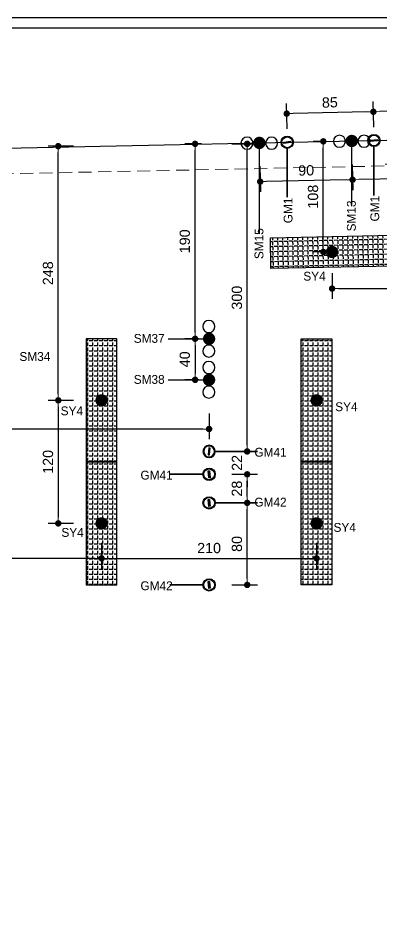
# Model space of a CAD drawing. Header units: centimetres. Extents: x 5488 to 20269, y -31398 to -19684.
# Drawn here: x 17892 to 18247, y -22799 to -21925 of the extents above; entities that cross this region are included whole.
import ezdxf
from ezdxf.enums import TextEntityAlignment as Align

# ---------------------------------------------------------------- set-up
doc = ezdxf.new("R2010")
doc.units = ezdxf.units.CM
doc.header["$PDMODE"] = 1
doc.linetypes.add('DASHDOT', pattern=[25.4, 12.7, -6.35, 0, -6.35])
doc.linetypes.add('HIDDEN', pattern=[9.525, 6.35, -3.175])
for name, color, linetype, lineweight in [('ELK', 1, 'Continuous', 35), ('GAZ', 200, 'Continuous', 25), ('xxx_Auto_Duvar_Duvar Plan Kesit', 7, 'Continuous', 30), ('xxx_Auto_Tefris_Silik', 252, 'Continuous', 13)]:
    doc.layers.add(name, color=color, linetype=linetype, lineweight=lineweight)
for name, color, linetype in [('S2000-002 Çizgi', 7, 'Continuous'), ('S2000-019 Su Tes İşaretler', 5, 'Continuous'), ('S2000-024 Gaz Tes İşaretler', 3, 'Continuous'), ('SIH', 4, 'Continuous'), ('SU', 152, 'Continuous'), ('wall', 4, 'Continuous')]:
    doc.layers.add(name, color=color, linetype=linetype)
doc.styles.add('AUTOBAN', font='')
doc.styles.add('TAKSİM', font='GOTHIC.TTF', dxfattribs={"height": 20})
doc.styles.get('AUTOBAN').set_extended_font_data('Helvetica Normal Tr')
doc.dimstyles.new('AUTO_DIM_1-50', dxfattribs={"dimtxt": 10, "dimasz": 6.25, "dimexe": 10, "dimexo": 10, "dimgap": 5, "dimtad": 1, "dimdec": 0, "dimzin": 0, "dimdsep": 46, "dimtxsty": 'AUTOBAN', "dimblk": 'DOT', "dimcen": 5, "dimclrd": 256, "dimclre": 256, "dimclrt": 256, "dimadec": 0, "dimazin": 0, "dimtfac": 1, "dimtdec": 0, "dimtix": 1, "dimtofl": 0, "dimtmove": 1, "dimatfit": 3, "dimfxl": 15, "dimfxlon": 1, "dimtolj": 1, "dimtzin": 0, "dimlwd": -1, "dimlwe": -1, "dimarcsym": 0})
pattern_1 = [(90, (642.0546, 75.2187), (-4.8895, -3e-13), [3.556, -1.3335]), (180, (642.0546, 75.2187), (3e-13, -4.8895), [3.556, -1.3335])]
pattern_2 = [(90, (642.0546, -44.7813), (-4.8895, -3e-13), [3.556, -1.3335]), (180, (642.0546, -44.7813), (3e-13, -4.8895), [3.556, -1.3335])]

# ---------------------------------------------------------------- blocks, each defined once
blk = doc.blocks.new('A$C7E7D3E18')
at = {"layer": 'SIH', "linetype": 'Continuous', "const_width": 6}
blk.add_lwpolyline([(3, 6, 1), (9, 6, 1)], format="xyb", close=True, dxfattribs=at)
blk = doc.blocks.new('A$C6E87713E')
at = {"layer": 'S2000-019 Su Tes İşaretler'}
for centre in [(5.89, 6.3), (29.89, 6.3)]:
    blk.add_circle(centre, 5.89, dxfattribs=at)
blk.add_blockref('A$C7E7D3E18', (11.95, 0))
blk = doc.blocks.new('A$C965171db')
at = {"layer": 'GAZ'}
blk.add_hatch(color=256, dxfattribs=at).paths.add_polyline_path([(2.56, 6.25), (2.72, 4.95), (9.44, 5.75), (9.28, 7.05)])
at = {"layer": 'S2000-024 Gaz Tes İşaretler'}
h = blk.add_hatch(color=256, dxfattribs=at)
h.paths.add_polyline_path([(11.96, 6.71, 1), (0.04, 5.29, 1)])
h.paths.add_polyline_path([(11.21, 6.62, 1), (0.79, 5.38, 1)], flags=16)
at = {"layer": 'GAZ'}
for p, q in [((2.56, 6.25), (9.28, 7.05)), ((2.72, 4.95), (2.56, 6.25)), ((9.44, 5.75), (2.72, 4.95)), ((9.28, 7.05), (9.44, 5.75))]:
    blk.add_line(p, q, dxfattribs=at)
at = {"layer": 'S2000-024 Gaz Tes İşaretler'}
for radius in [6, 5.25]:
    blk.add_circle((6, 6), radius, dxfattribs=at)
blk = doc.blocks.new('_DOT')
at = {"color": 0, "linetype": 'ByBlock', "lineweight": 0}
blk.add_line((-0.5, 0), (-1, 0), dxfattribs=at)
at = {"linetype": 'ByBlock', "lineweight": 0, "const_width": 0.5}
blk.add_lwpolyline([(-0.25, 0, 1), (0.25, 0, 1)], format="xyb", close=True, dxfattribs=at)
blk = doc.blocks.new('*D266')
at = {"transparency": 16777216}
for p, q in [((18218.91, -22068.27), (18219.43, -22093.26)), ((18297.02, -22066.64), (18297.54, -22091.64)), ((18291.08, -22081.77), (18225.47, -22083.13))]:
    blk.add_line(p, q, dxfattribs=at)
at = {"layer": 'Defpoints', "color": 0, "transparency": 16777216}
for p in [(18296.54, -22043.82), (18218.44, -22045.44), (18219.22, -22083.26)]:
    blk.add_point(p, dxfattribs=at)
at = {"transparency": 16777216, "xscale": 6.25, "yscale": 6.25, "zscale": 6.25}
for p, rotation in [((18297.33, -22081.64), 1.189272323718811), ((18219.22, -22083.26), 181.1892723237188)]:
    blk.add_blockref('_DOT', p, dxfattribs=dict(at, rotation=rotation))
at = {"transparency": 16777216, "insert": (18258.07, -22072.45), "char_height": 10, "attachment_point": 5, "rotation": 1.18927, "style": 'AUTOBAN'}
blk.add_mtext('\\A1;78', dxfattribs=at)
blk = doc.blocks.new('*D267')
at = {"transparency": 16777216}
for p, q in [((18128.71, -22070.14), (18129.22, -22095.13)), ((18218.91, -22068.27), (18219.43, -22093.26)), ((18212.97, -22083.39), (18135.27, -22085.01))]:
    blk.add_line(p, q, dxfattribs=at)
at = {"layer": 'Defpoints', "color": 0, "transparency": 16777216}
for p in [(18128.23, -22047.32), (18218.44, -22045.44), (18129.02, -22085.13)]:
    blk.add_point(p, dxfattribs=at)
at = {"transparency": 16777216, "xscale": 6.25, "yscale": 6.25, "zscale": 6.25}
for p, rotation in [((18129.02, -22085.13), 181.1892723237188), ((18219.22, -22083.26), 1.189272323718811)]:
    blk.add_blockref('_DOT', p, dxfattribs=dict(at, rotation=rotation))
at = {"transparency": 16777216, "insert": (18173.91, -22074.2), "char_height": 10, "attachment_point": 5, "rotation": 1.18927, "style": 'AUTOBAN'}
blk.add_mtext('\\A1;90', dxfattribs=at)
blk = doc.blocks.new('*D268')
at = {"transparency": 16777216}
for p, q in [((18563.23, -22025.29), (18562.71, -22000.3)), ((18239.86, -22032), (18239.34, -22007.01)), ((18556.67, -22010.42), (18245.79, -22016.88))]:
    blk.add_line(p, q, dxfattribs=at)
at = {"layer": 'Defpoints', "color": 0, "transparency": 16777216}
for p in [(18239.55, -22017.01), (18563.5, -22038.28), (18240.13, -22044.99)]:
    blk.add_point(p, dxfattribs=at)
at = {"transparency": 16777216, "xscale": 6.25, "yscale": 6.25, "zscale": 6.25}
for p, rotation in [((18562.92, -22010.29), 1.189272323718331), ((18239.55, -22017.01), 181.1892723237183)]:
    blk.add_blockref('_DOT', p, dxfattribs=dict(at, rotation=rotation))
at = {"transparency": 16777216, "insert": (18401.03, -22003.65), "char_height": 10, "attachment_point": 5, "rotation": 1.18927, "style": 'AUTOBAN'}
blk.add_mtext('\\A1;323', dxfattribs=at)
blk = doc.blocks.new('*D269')
at = {"transparency": 16777216}
for p, q in [((18155.24, -22033.76), (18154.72, -22008.76)), ((18239.86, -22032), (18239.34, -22007.01)), ((18233.3, -22017.14), (18161.18, -22018.63))]:
    blk.add_line(p, q, dxfattribs=at)
at = {"layer": 'Defpoints', "color": 0, "transparency": 16777216}
for p in [(18154.93, -22018.76), (18155.52, -22047.4), (18240.13, -22044.99)]:
    blk.add_point(p, dxfattribs=at)
at = {"transparency": 16777216, "xscale": 6.25, "yscale": 6.25, "zscale": 6.25}
for p, rotation in [((18154.93, -22018.76), 181.1892723237183), ((18239.55, -22017.01), 1.189272323718331)]:
    blk.add_blockref('_DOT', p, dxfattribs=dict(at, rotation=rotation))
at = {"transparency": 16777216, "insert": (18197.03, -22007.89), "char_height": 10, "attachment_point": 5, "rotation": 1.18927, "style": 'AUTOBAN'}
blk.add_mtext('\\A1;85', dxfattribs=at)
blk = doc.blocks.new('*D274')
at = {"transparency": 16777216}
for p, q in [((17946.86, -22050.52), (17921.86, -22050.52)), ((17931.86, -22292.09), (17931.86, -22056.77)), ((17946.86, -22298.34), (17921.86, -22298.34))]:
    blk.add_line(p, q, dxfattribs=at)
at = {"layer": 'Defpoints', "color": 0, "transparency": 16777216}
for p in [(17931.86, -22050.52), (17974.12, -22050.52), (17974.12, -22298.34)]:
    blk.add_point(p, dxfattribs=at)
at = {"transparency": 16777216, "xscale": 6.25, "yscale": 6.25, "zscale": 6.25}
for p, rotation in [((17931.86, -22050.52), 90), ((17931.86, -22298.34), 270)]:
    blk.add_blockref('_DOT', p, dxfattribs=dict(at, rotation=rotation))
at = {"transparency": 16777216, "insert": (17921.86, -22174.43), "char_height": 10, "attachment_point": 5, "rotation": 90, "style": 'AUTOBAN'}
blk.add_mtext('\\A1;248', dxfattribs=at)
blk = doc.blocks.new('*D275')
at = {"transparency": 16777216}
for p, q in [((17946.86, -22298.34), (17921.86, -22298.34)), ((17931.86, -22304.59), (17931.86, -22412.09)), ((17946.86, -22418.34), (17921.86, -22418.34))]:
    blk.add_line(p, q, dxfattribs=at)
at = {"layer": 'Defpoints', "color": 0, "transparency": 16777216}
for p in [(17974.12, -22298.34), (17931.86, -22418.34), (17974.12, -22418.34)]:
    blk.add_point(p, dxfattribs=at)
at = {"transparency": 16777216, "xscale": 6.25, "yscale": 6.25, "zscale": 6.25}
for p, rotation in [((17931.86, -22298.34), 90), ((17931.86, -22418.34), 270)]:
    blk.add_blockref('_DOT', p, dxfattribs=dict(at, rotation=rotation))
at = {"transparency": 16777216, "insert": (17921.86, -22358.34), "char_height": 10, "attachment_point": 5, "rotation": 90, "style": 'AUTOBAN'}
blk.add_mtext('\\A1;120', dxfattribs=at)
blk = doc.blocks.new('*D276')
at = {"transparency": 16777216}
for p, q in [((17974.12, -22437.4), (17974.12, -22462.4)), ((18184.12, -22437.4), (18184.12, -22462.4)), ((17980.37, -22452.4), (18177.87, -22452.4))]:
    blk.add_line(p, q, dxfattribs=at)
at = {"layer": 'Defpoints', "color": 0, "transparency": 16777216}
for p in [(17974.12, -22418.34), (18184.12, -22418.34), (18184.12, -22452.4)]:
    blk.add_point(p, dxfattribs=at)
at = {"transparency": 16777216, "xscale": 6.25, "yscale": 6.25, "zscale": 6.25, "rotation": 180}
blk.add_blockref('_DOT', (17974.12, -22452.4), dxfattribs=at)
at = {"transparency": 16777216, "xscale": 6.25, "yscale": 6.25, "zscale": 6.25}
blk.add_blockref('_DOT', (18184.12, -22452.4), dxfattribs=at)
at = {"transparency": 16777216, "insert": (18079.12, -22442.4), "char_height": 10, "attachment_point": 5, "style": 'AUTOBAN'}
blk.add_mtext('\\A1;210', dxfattribs=at)
blk = doc.blocks.new('*D282')
at = {"transparency": 16777216}
for p, q in [((17593.87, -22437.4), (17593.87, -22462.4)), ((17974.12, -22437.4), (17974.12, -22462.4)), ((17967.87, -22452.4), (17600.12, -22452.4))]:
    blk.add_line(p, q, dxfattribs=at)
at = {"layer": 'Defpoints', "color": 0, "transparency": 16777216}
for p in [(17593.87, -22418.34), (17974.12, -22418.34), (17593.87, -22452.4)]:
    blk.add_point(p, dxfattribs=at)
at = {"transparency": 16777216, "xscale": 6.25, "yscale": 6.25, "zscale": 6.25, "rotation": 180}
blk.add_blockref('_DOT', (17593.87, -22452.4), dxfattribs=at)
at = {"transparency": 16777216, "xscale": 6.25, "yscale": 6.25, "zscale": 6.25}
blk.add_blockref('_DOT', (17974.12, -22452.4), dxfattribs=at)
at = {"transparency": 16777216, "insert": (17783.99, -22442.4), "char_height": 10, "attachment_point": 5, "style": 'AUTOBAN'}
blk.add_mtext('\\A1;380', dxfattribs=at)
blk = doc.blocks.new('*D283')
at = {"transparency": 16777216}
for p, q in [((18190.66, -22045.82), (18180.66, -22045.82)), ((18190.66, -22147.43), (18190.66, -22052.07)), ((18190.66, -22153.68), (18180.66, -22153.68))]:
    blk.add_line(p, q, dxfattribs=at)
at = {"layer": 'Defpoints', "color": 0, "transparency": 16777216}
for p in [(18190.66, -22045.82), (18200.49, -22045.82), (18199.23, -22153.68)]:
    blk.add_point(p, dxfattribs=at)
at = {"transparency": 16777216, "xscale": 6.25, "yscale": 6.25, "zscale": 6.25}
for p, rotation in [((18190.66, -22045.82), 90), ((18190.66, -22153.68), 270)]:
    blk.add_blockref('_DOT', p, dxfattribs=dict(at, rotation=rotation))
at = {"transparency": 16777216, "insert": (18180.66, -22099.75), "char_height": 10, "attachment_point": 5, "rotation": 90, "style": 'AUTOBAN'}
blk.add_mtext('\\A1;108', dxfattribs=at)
blk = doc.blocks.new('*D284')
at = {"transparency": 16777216}
for p, q in [((18199.23, -22174.38), (18199.23, -22199.38)), ((18563.23, -22174.38), (18563.23, -22199.38)), ((18205.48, -22189.38), (18556.98, -22189.38))]:
    blk.add_line(p, q, dxfattribs=at)
at = {"layer": 'Defpoints', "color": 0, "transparency": 16777216}
for p in [(18199.23, -22156.68), (18563.23, -22156.68), (18563.23, -22189.38)]:
    blk.add_point(p, dxfattribs=at)
at = {"transparency": 16777216, "xscale": 6.25, "yscale": 6.25, "zscale": 6.25, "rotation": 180}
blk.add_blockref('_DOT', (18199.23, -22189.38), dxfattribs=at)
at = {"transparency": 16777216, "xscale": 6.25, "yscale": 6.25, "zscale": 6.25}
blk.add_blockref('_DOT', (18563.23, -22189.38), dxfattribs=at)
at = {"transparency": 16777216, "insert": (18381.23, -22179.38), "char_height": 10, "attachment_point": 5, "style": 'AUTOBAN'}
blk.add_mtext('\\A1;364', dxfattribs=at)
blk = doc.blocks.new('*D299')
at = {"transparency": 16777216}
for p, q in [((18101.32, -22398.34), (18126.32, -22398.34)), ((18116.32, -22472.09), (18116.32, -22404.59)), ((18101.32, -22478.34), (18126.32, -22478.34))]:
    blk.add_line(p, q, dxfattribs=at)
at = {"layer": 'Defpoints', "color": 0, "transparency": 16777216}
for p in [(18085.12, -22398.34), (18116.32, -22398.34), (18085.12, -22478.34)]:
    blk.add_point(p, dxfattribs=at)
at = {"transparency": 16777216, "xscale": 6.25, "yscale": 6.25, "zscale": 6.25}
for p, rotation in [((18116.32, -22398.34), 90), ((18116.32, -22478.34), 270)]:
    blk.add_blockref('_DOT', p, dxfattribs=dict(at, rotation=rotation))
at = {"transparency": 16777216, "insert": (18106.32, -22438.34), "char_height": 10, "attachment_point": 5, "rotation": 90, "style": 'AUTOBAN'}
blk.add_mtext('\\A1;80', dxfattribs=at)
blk = doc.blocks.new('*D300')
at = {"transparency": 16777216}
for p, q in [((18101.32, -22370.48), (18126.32, -22370.48)), ((18116.32, -22392.09), (18116.32, -22376.73)), ((18101.32, -22398.34), (18126.32, -22398.34))]:
    blk.add_line(p, q, dxfattribs=at)
at = {"layer": 'Defpoints', "color": 0, "transparency": 16777216}
for p in [(18085.12, -22370.48), (18116.32, -22370.48), (18085.12, -22398.34)]:
    blk.add_point(p, dxfattribs=at)
at = {"transparency": 16777216, "xscale": 6.25, "yscale": 6.25, "zscale": 6.25}
for p, rotation in [((18116.32, -22370.48), 90), ((18116.32, -22398.34), 270)]:
    blk.add_blockref('_DOT', p, dxfattribs=dict(at, rotation=rotation))
at = {"transparency": 16777216, "insert": (18106.32, -22384.41), "char_height": 10, "attachment_point": 5, "rotation": 90, "style": 'AUTOBAN'}
blk.add_mtext('\\A1;28', dxfattribs=at)
blk = doc.blocks.new('*D301')
at = {"transparency": 16777216}
for p, q in [((18116.32, -22341.93), (18116.32, -22335.68)), ((18101.32, -22348.18), (18126.32, -22348.18)), ((18101.32, -22370.48), (18126.32, -22370.48)), ((18116.32, -22376.73), (18116.32, -22382.98))]:
    blk.add_line(p, q, dxfattribs=at)
at = {"layer": 'Defpoints', "color": 0, "transparency": 16777216}
for p in [(18085.12, -22348.18), (18116.32, -22348.18), (18085.12, -22370.48)]:
    blk.add_point(p, dxfattribs=at)
at = {"transparency": 16777216, "xscale": 6.25, "yscale": 6.25, "zscale": 6.25}
for p, rotation in [((18116.32, -22348.18), 270), ((18116.32, -22370.48), 90)]:
    blk.add_blockref('_DOT', p, dxfattribs=dict(at, rotation=rotation))
at = {"transparency": 16777216, "insert": (18106.32, -22359.33), "char_height": 10, "attachment_point": 5, "rotation": 90, "style": 'AUTOBAN'}
blk.add_mtext('\\A1;22', dxfattribs=at)
blk = doc.blocks.new('*D302')
at = {"transparency": 16777216}
for p, q in [((18101.32, -22048.28), (18126.32, -22048.28)), ((18116.32, -22341.93), (18116.32, -22054.53)), ((18101.32, -22348.18), (18126.32, -22348.18))]:
    blk.add_line(p, q, dxfattribs=at)
at = {"layer": 'Defpoints', "color": 0, "transparency": 16777216}
for p in [(18081.73, -22048.28), (18116.32, -22048.28), (18085.12, -22348.18)]:
    blk.add_point(p, dxfattribs=at)
at = {"transparency": 16777216, "xscale": 6.25, "yscale": 6.25, "zscale": 6.25}
for p, rotation in [((18116.32, -22048.28), 90), ((18116.32, -22348.18), 270)]:
    blk.add_blockref('_DOT', p, dxfattribs=dict(at, rotation=rotation))
at = {"transparency": 16777216, "insert": (18106.32, -22198.23), "char_height": 10, "attachment_point": 5, "rotation": 90, "style": 'AUTOBAN'}
blk.add_mtext('\\A1;300', dxfattribs=at)
blk = doc.blocks.new('*D303')
at = {"transparency": 16777216}
for p, q in [((18071.73, -22048.28), (18055.44, -22048.28)), ((18065.44, -22232.09), (18065.44, -22054.53)), ((18069.12, -22238.34), (18055.44, -22238.34))]:
    blk.add_line(p, q, dxfattribs=at)
at = {"layer": 'Defpoints', "color": 0, "transparency": 16777216}
for p in [(18065.44, -22048.28), (18081.73, -22048.28), (18079.12, -22238.34)]:
    blk.add_point(p, dxfattribs=at)
at = {"transparency": 16777216, "xscale": 6.25, "yscale": 6.25, "zscale": 6.25}
for p, rotation in [((18065.44, -22048.28), 90), ((18065.44, -22238.34), 270)]:
    blk.add_blockref('_DOT', p, dxfattribs=dict(at, rotation=rotation))
at = {"transparency": 16777216, "insert": (18055.44, -22143.31), "char_height": 10, "attachment_point": 5, "rotation": 90, "style": 'AUTOBAN'}
blk.add_mtext('\\A1;190', dxfattribs=at)
blk = doc.blocks.new('*D304')
at = {"transparency": 16777216}
for p, q in [((18069.12, -22238.34), (18055.44, -22238.34)), ((18065.44, -22244.59), (18065.44, -22272.09)), ((18069.12, -22278.34), (18055.44, -22278.34))]:
    blk.add_line(p, q, dxfattribs=at)
at = {"layer": 'Defpoints', "color": 0, "transparency": 16777216}
for p in [(18079.12, -22238.34), (18065.44, -22278.34), (18079.12, -22278.34)]:
    blk.add_point(p, dxfattribs=at)
at = {"transparency": 16777216, "xscale": 6.25, "yscale": 6.25, "zscale": 6.25}
for p, rotation in [((18065.44, -22238.34), 90), ((18065.44, -22278.34), 270)]:
    blk.add_blockref('_DOT', p, dxfattribs=dict(at, rotation=rotation))
at = {"transparency": 16777216, "insert": (18055.44, -22258.34), "char_height": 10, "attachment_point": 5, "rotation": 90, "style": 'AUTOBAN'}
blk.add_mtext('\\A1;40', dxfattribs=at)
blk = doc.blocks.new('*D305')
at = {"transparency": 16777216}
for p, q in [((17596.25, -22311.29), (17596.25, -22336.29)), ((18079.12, -22311.29), (18079.12, -22336.29)), ((18072.87, -22326.29), (17602.5, -22326.29))]:
    blk.add_line(p, q, dxfattribs=at)
at = {"layer": 'Defpoints', "color": 0, "transparency": 16777216}
for p in [(18079.12, -22238.34), (17596.25, -22290.79), (17596.25, -22326.29)]:
    blk.add_point(p, dxfattribs=at)
at = {"transparency": 16777216, "xscale": 6.25, "yscale": 6.25, "zscale": 6.25, "rotation": 180}
blk.add_blockref('_DOT', (17596.25, -22326.29), dxfattribs=at)
at = {"transparency": 16777216, "xscale": 6.25, "yscale": 6.25, "zscale": 6.25}
blk.add_blockref('_DOT', (18079.12, -22326.29), dxfattribs=at)
at = {"transparency": 16777216, "insert": (17837.68, -22316.29), "char_height": 10, "attachment_point": 5, "style": 'AUTOBAN'}
blk.add_mtext('\\A1;483', dxfattribs=at)
blk = doc.blocks.new('A$C57eeb574')
at = {"layer": 'S2000-002 Çizgi'}
h = blk.add_hatch(dxfattribs=at)
h.set_pattern_fill('AR-B88', color=256, scale=0.0625, angle=-45, style=0)
h.set_pattern_definition([(315, (-3240.82, 9026.227), (8.980256, 8.980256), []), (45, (-3240.82, 9026.2274), (4.490128, 13.470384), [12.7, -12.7])])
edge = h.paths.add_edge_path()
edge.add_line((10.59, 69.52), (6.07, 65))
edge.add_line((6.07, 65), (17.12, 53.95))
edge.add_line((17.12, 53.95), (25.42, 58.56))
edge.add_line((25.42, 58.56), (27.26, 56.72))
edge.add_line((27.26, 56.72), (35.1, 64.56))
edge.add_arc((95.38, 95.38), 67.71, -117.07979, 207.07979, ccw=False)
edge.add_line((64.56, 35.1), (56.72, 27.26))
edge.add_line((56.72, 27.26), (58.56, 25.42))
edge.add_line((58.56, 25.42), (53.95, 17.12))
edge.add_line((53.95, 17.12), (65, 6.07))
edge.add_line((65, 6.07), (66.6, 7.68))
edge.add_line((66.6, 7.68), (69.52, 10.59))
edge.add_arc((94.46, 94.46), 87.5, 253.43689, 556.56311)
at = {"layer": 'S2000-002 Çizgi', "color": 4}
for p, q in [((0.92, 59.84), (6.07, 65)), ((55.42, 0.92), (0.92, 55.42)), ((59.84, 0.92), (65, 6.07))]:
    blk.add_line(p, q, dxfattribs=at)
at = {"layer": 'S2000-002 Çizgi'}
for p, q in [((10.59, 69.52), (6.07, 65)), ((65, 6.07), (6.07, 65)), ((35.1, 64.56), (27.26, 56.72)), ((25.42, 58.56), (17.12, 53.95)), ((27.26, 56.72), (25.42, 58.56)), ((64.56, 35.1), (56.72, 27.26)), ((56.72, 27.26), (58.56, 25.42)), ((58.56, 25.42), (53.95, 17.12)), ((69.52, 10.59), (65, 6.07))]:
    blk.add_line(p, q, dxfattribs=at)
at = {"layer": 'S2000-002 Çizgi', "color": 4}
for points in [[(11.23, 55.42), (55.42, 11.23), (57.63, 13.44), (13.44, 57.63)], [(27.8, 38.85), (38.85, 27.8), (41.06, 30.01), (30.01, 41.06)]]:
    blk.add_lwpolyline(points, close=True, dxfattribs=at)
at = {"layer": 'S2000-002 Çizgi'}
blk.add_circle((37.01, 37.01), 10.42, dxfattribs=at)
for centre, radius, start, end in [((94.46, 94.46), 87.5, 253.43689, 196.56311), ((95.38, 95.38), 67.71, 242.92021, 207.07979), ((37, 151.91), 40.09, 257.71036, 12.28964)]:
    blk.add_arc(centre, radius, start, end, dxfattribs=at)
at = {"layer": 'S2000-002 Çizgi', "color": 4}
for centre, start, end in [((3.12, 57.63), 135, 225), ((57.63, 3.12), 225, 315)]:
    blk.add_arc(centre, 3.12, start, end, dxfattribs=at)

msp = doc.modelspace()

# ---------------------------------------------------------------- hatches: boundary and pattern name
h = msp.add_hatch()
h.set_pattern_fill('ANGLE', color=256, scale=0.7, angle=181.18927)
h.set_pattern_definition([(181.189272, (-3805.425, -40156.3293), (0.1014827, -4.8884467), [3.556, -1.3335]), (271.189272, (-3805.425, -40156.3293), (4.8884467, 0.1014827), [3.556, -1.3335])])
h.paths.add_polyline_path([(18259.53, -22167.43), (18258.91, -22137.44), (18138.93, -22139.93), (18139.55, -22169.92)])
h = msp.add_hatch()
h.set_pattern_fill('ANGLE', color=256, scale=0.7, angle=90)
h.set_pattern_definition(pattern_1)
h.paths.add_polyline_path([(17989.12, -22238.34), (17959.12, -22238.34), (17959.12, -22358.34), (17989.12, -22358.34)])
h = msp.add_hatch()
h.set_pattern_fill('ANGLE', color=256, scale=0.7, angle=90)
h.set_pattern_definition(pattern_1)
h.paths.add_polyline_path([(18169.12, -22358.34), (18199.12, -22358.34), (18199.12, -22238.34), (18169.12, -22238.34)])
h = msp.add_hatch()
h.set_pattern_fill('ANGLE', color=256, scale=0.7, angle=90)
h.set_pattern_definition(pattern_2)
h.paths.add_polyline_path([(17989.12, -22358.34), (17959.12, -22358.34), (17959.12, -22478.34), (17989.12, -22478.34)])
h = msp.add_hatch()
h.set_pattern_fill('ANGLE', color=256, scale=0.7, angle=90)
h.set_pattern_definition(pattern_2)
h.paths.add_polyline_path([(18169.12, -22478.34), (18199.12, -22478.34), (18199.12, -22358.34), (18169.12, -22358.34)])

# ---------------------------------------------------------------- linework, layer by layer
for points in [[(16016.24, -24865.48), (20131.24, -24865.48), (20131.24, -21925.48), (16016.24, -21925.48)], [(16026.24, -24855.48), (20121.24, -24855.48), (20121.24, -21935.48), (16026.24, -21935.48)], [(18258.91, -22137.44), (18259.53, -22167.43), (18139.55, -22169.92), (18138.93, -22139.93)], [(17959.12, -22358.34), (17989.12, -22358.34), (17989.12, -22238.34), (17959.12, -22238.34)], [(18199.12, -22358.34), (18169.12, -22358.34), (18169.12, -22238.34), (18199.12, -22238.34)], [(17959.12, -22478.34), (17989.12, -22478.34), (17989.12, -22358.34), (17959.12, -22358.34)], [(18199.12, -22478.34), (18169.12, -22478.34), (18169.12, -22358.34), (18199.12, -22358.34)]]:
    msp.add_lwpolyline(points, close=True)
at = {"layer": 'ELK', "color": 3}
for p, q in [((18155.45, -22052.75), (18155.45, -22100.34)), ((18240.13, -22050.99), (18240.13, -22098.59)), ((18085.12, -22348.18), (18126.25, -22348.18)), ((18073.12, -22370.48), (18040.7, -22370.48)), ((18085.12, -22398.34), (18126.25, -22398.34)), ((18073.12, -22478.34), (18040.7, -22478.34))]:
    msp.add_line(p, q, dxfattribs=at)
at = {"layer": 'SU'}
for p, q in [((18128.23, -22136.03), (18128.23, -22047.32)), ((18218.44, -22108.99), (18218.44, -22045.44)), ((18039.13, -22238.34), (18079.12, -22238.34)), ((18039.13, -22278.34), (18079.12, -22278.34))]:
    msp.add_line(p, q, dxfattribs=at)
at = {"layer": 'xxx_Auto_Duvar_Duvar Plan Kesit'}
msp.add_lwpolyline([(17084.85, -22081.2), (17085.12, -22068.94), (17371.12, -22061.47), (17370.69, -22091.14), (17383.68, -22091.38), (17384.22, -22062.02), (17587.9, -22057.89), (17586.43, -22139), (17598.51, -22139.21), (17599.96, -22058.28), (18563.5, -22038.28), (18561.49, -22923.93), (18640.77, -22923.93), (18640.24, -22701.09), (18651.04, -22701.04), (18650.98, -22673.72), (18639.25, -22673.75), (18639.62, -22633.61), (18620.69, -22633.85), (18626.35, -22334.51)], dxfattribs=at)
at = {"layer": 'xxx_Auto_Tefris_Silik', "linetype": 'HIDDEN', "ltscale": 2}
msp.add_lwpolyline([(18996.77, -24402), (18977.12, -22062.73), (18573.9, -22063.11), (17072.27, -22094.25)], dxfattribs=at)

# ---------------------------------------------------------------- block references
for p in [(18149.45, -22052.75), (18234.13, -22050.99)]:
    msp.add_blockref('A$C965171db', p)
for name, p, rotation in [('A$C7E7D3E18', (18193.23, -22147.68), 270), ('A$C7E7D3E18', (17968.12, -22292.34), 270), ('A$C7E7D3E18', (18178.12, -22292.34), 270), ('A$C965171db', (18073.12, -22364.48), 270), ('A$C965171db', (18085.12, -22404.34), 90.00000000000001), ('A$C7E7D3E18', (17968.12, -22412.34), 270), ('A$C7E7D3E18', (18178.12, -22412.34), 270), ('A$C965171db', (18073.12, -22472.34), 270), ('A$C57eeb574', (18119.64, -22962.88), 338.2068841797943)]:
    msp.add_blockref(name, p, dxfattribs=dict(rotation=rotation))
at = {"xscale": -1, "rotation": 90}
msp.add_blockref('A$C965171db', (18085.12, -22342.18), dxfattribs=at)
at = {"layer": 'wall', "color": 0, "linetype": 'DASHDOT', "xscale": -1}
for p, rotation in [((18110.28, -22041.32), 180), ((18200.49, -22039.44), 180), ((18085.12, -22220.4), 90), ((18085.12, -22260.4), 90)]:
    msp.add_blockref('A$C6E87713E', p, dxfattribs=dict(at, rotation=rotation))

# ---------------------------------------------------------------- texts
at = {"layer": 'ELK', "color": 3, "style": 'TAKSİM'}
for p in [(18156.23, -22113.18), (18240.91, -22111.43)]:
    msp.add_text('GM1', height=8.64, rotation=90, dxfattribs=at).set_placement(p, align=Align.MIDDLE)
for s, p in [('GM41', (18139.09, -22348.97)), ('GM41', (18027.86, -22371.26)), ('GM42', (18139.09, -22397.56)), ('GM42', (18027.86, -22479.13))]:
    msp.add_text(s, height=8.64, dxfattribs=at).set_placement(p, align=Align.MIDDLE)
at = {"layer": 'SU', "style": 'TAKSİM'}
for s, p in [('SM13', (18222.36, -22133.64)), ('SM15', (18132.15, -22160.68))]:
    msp.add_text(s, height=8.64, rotation=90, dxfattribs=at).set_placement(p)
for s, p in [('SY4', (18171.12, -22181.62)), ('SM37', (18005.55, -22242.26)), ('SM34', (17893.94, -22259.92)), ('SM38', (18005.55, -22282.26)), ('SY4', (17934.22, -22312.94)), ('SY4', (18202.29, -22308.9)), ('SY4', (18200.62, -22426.54)), ('SY4', (17934.91, -22431.44))]:
    msp.add_text(s, height=8.64, dxfattribs=at).set_placement(p)

# ---------------------------------------------------------------- dimensions: what is measured, and where the dimension line sits
dim = msp.add_aligned_dim(p1=(18563.5, -22038.28), p2=(18240.13, -22044.99), distance=-27.99, dimstyle='AUTO_DIM_1-50')
dim.commit()
dim.dimension.update_dxf_attribs({"geometry": '*D268', "text_midpoint": (18401.03, -22003.65)})
for base, p1, p2, angle, picture, middle in [((18154.93, -22018.76), (18240.13, -22044.99), (18155.52, -22047.4), 1.18927, '*D269', (18197.03, -22007.89)), ((18190.66, -22045.82), (18199.23, -22153.68), (18200.49, -22045.82), 90, '*D283', (18180.66, -22099.75)), ((18219.22, -22083.26), (18296.54, -22043.82), (18218.44, -22045.44), 1.18927, '*D266', (18258.07, -22072.45)), ((17931.86, -22050.52), (17974.12, -22298.34), (17974.12, -22050.52), 90, '*D274', (17921.86, -22174.43)), ((18065.44, -22048.28), (18079.12, -22238.34), (18081.73, -22048.28), 90, '*D303', (18055.44, -22143.31)), ((18116.32, -22048.28), (18085.12, -22348.18), (18081.73, -22048.28), 90, '*D302', (18106.32, -22198.23)), ((18129.02, -22085.13), (18218.44, -22045.44), (18128.23, -22047.32), 1.18927, '*D267', (18173.91, -22074.2)), ((18065.44, -22278.34), (18079.12, -22238.34), (18079.12, -22278.34), 90, '*D304', (18055.44, -22258.34)), ((17931.86, -22418.34), (17974.12, -22298.34), (17974.12, -22418.34), 90, '*D275', (17921.86, -22358.34)), ((18116.32, -22348.18), (18085.12, -22370.48), (18085.12, -22348.18), 90, '*D301', (18106.32, -22359.33)), ((18116.32, -22370.48), (18085.12, -22398.34), (18085.12, -22370.48), 90, '*D300', (18106.32, -22384.41)), ((18116.32, -22398.34), (18085.12, -22478.34), (18085.12, -22398.34), 90, '*D299', (18106.32, -22438.34))]:
    dim = msp.add_linear_dim(base=base, p1=p1, p2=p2, angle=angle, dimstyle='AUTO_DIM_1-50')
    dim.commit()
    dim.dimension.update_dxf_attribs({"geometry": picture, "text_midpoint": middle})
for base, p1, p2, picture, middle in [((18563.23, -22189.38), (18199.23, -22156.68), (18563.23, -22156.68), '*D284', (18381.23, -22179.38)), ((17596.25, -22326.29), (18079.12, -22238.34), (17596.25, -22290.79), '*D305', (17837.68, -22316.29)), ((17593.87, -22452.4), (17974.12, -22418.34), (17593.87, -22418.34), '*D282', (17783.99, -22442.4)), ((18184.12, -22452.4), (17974.12, -22418.34), (18184.12, -22418.34), '*D276', (18079.12, -22442.4))]:
    dim = msp.add_linear_dim(base=base, p1=p1, p2=p2, dimstyle='AUTO_DIM_1-50')
    dim.commit()
    dim.dimension.update_dxf_attribs({"geometry": picture, "text_midpoint": middle})

doc.saveas('drawing.dxf')
